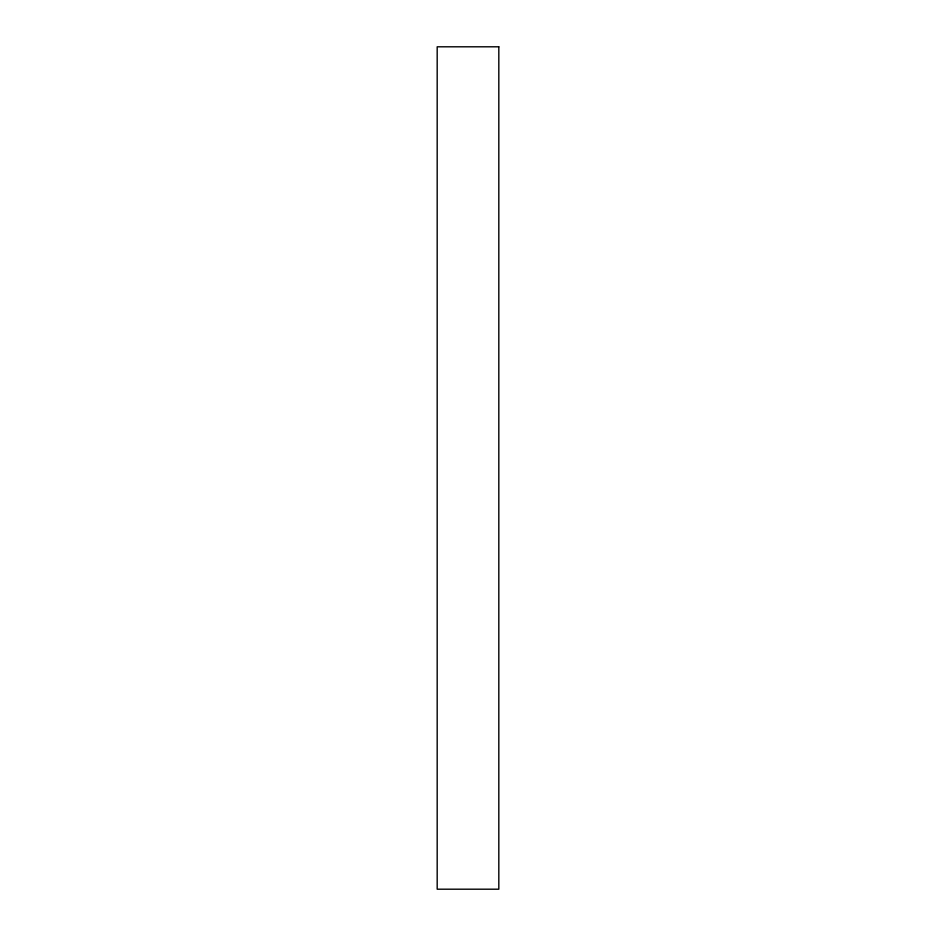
<?xml version="1.0" encoding="UTF-8"?>
<svg xmlns="http://www.w3.org/2000/svg" width="936" height="936" viewBox="0 0 936 936"><rect width="100%" height="100%" fill="white"/><g stroke="black" fill="none" stroke-linecap="round" stroke-linejoin="round"><path stroke-width="1.4" d="M498.818 46.8L437.182 46.8L437.182 889.2L498.818 889.2L498.818 46.8"/></g></svg>
